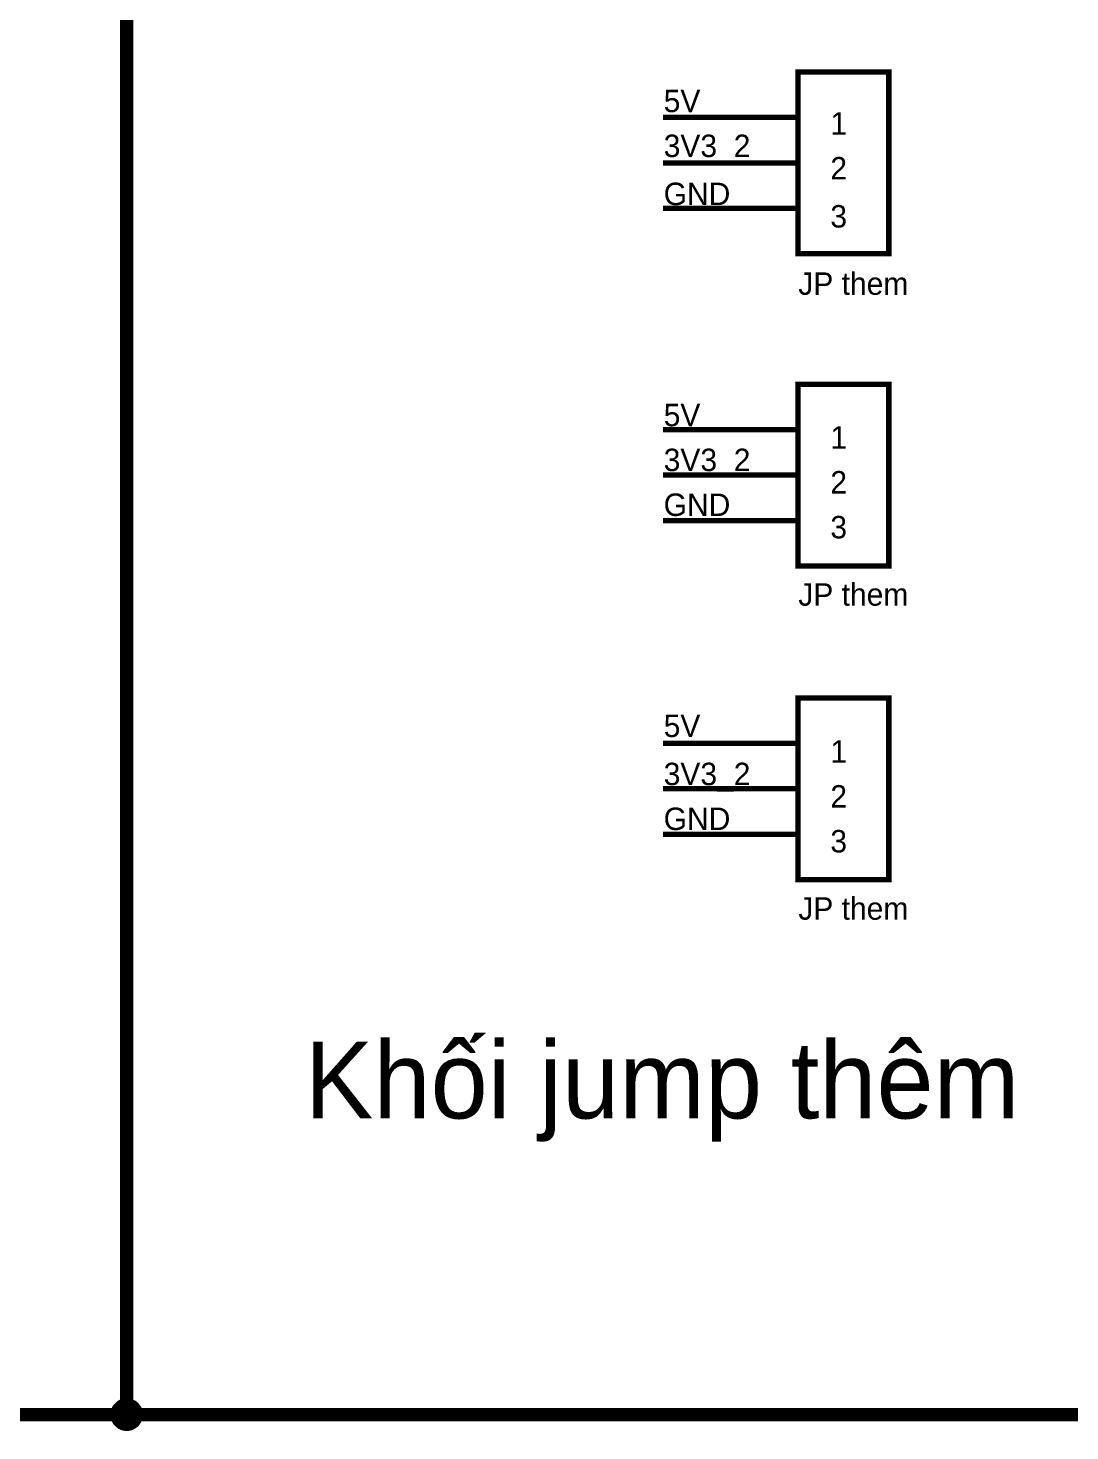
# Model space of a CAD drawing. Header units: millimetres. Extents: x 0 to 13.8, y 0 to 11.8.
# Drawn here: x 6.87 to 9.164, y 2.72 to 5.808 of the extents above; entities that cross this region are included whole.
import ezdxf

# ---------------------------------------------------------------- set-up
doc = ezdxf.new("R2010")
doc.units = ezdxf.units.MM
doc.header["$MEASUREMENT"] = 0
doc.layers.add('Sheet', color=255, linetype='Continuous')

msp = doc.modelspace()

# ---------------------------------------------------------------- linework, layer by layer
at = {"layer": 'Sheet'}
for points, const_width in [([(9.8425, 6.6926), (9.8425, 5.1179), (9.8425, 2.7556), (7.0869, 2.7556), (0.1971, 2.7556), (0.1971, 6.6926)], 0.0295), ([(7.0869, 6.6926), (7.0869, 2.7556)], 0.0295), ([(8.4649, 5.6118), (8.2678, 5.6118)], 0.0118), ([(8.5646, 5.6118), (8.4649, 5.6118)], 0.0118), ([(8.4649, 5.5117), (8.2678, 5.5117)], 0.0118), ([(8.5646, 5.5117), (8.4649, 5.5117)], 0.0118), ([(8.4649, 5.4116), (8.2678, 5.4116)], 0.0118), ([(8.5646, 5.4116), (8.4649, 5.4116)], 0.0118), ([(8.4649, 4.9243), (8.2678, 4.9243)], 0.0118), ([(8.5646, 4.9243), (8.4649, 4.9243)], 0.0118), ([(8.4649, 4.8242), (8.2678, 4.8242)], 0.0118), ([(8.5646, 4.8242), (8.4649, 4.8242)], 0.0118), ([(8.4649, 4.7241), (8.2678, 4.7241)], 0.0118), ([(8.5646, 4.7241), (8.4649, 4.7241)], 0.0118), ([(8.4649, 4.2338), (8.2678, 4.2338)], 0.0118), ([(8.5646, 4.2338), (8.4649, 4.2338)], 0.0118), ([(8.4649, 4.1337), (8.2678, 4.1337)], 0.0118), ([(8.5646, 4.1337), (8.4649, 4.1337)], 0.0118), ([(8.4649, 4.0336), (8.2678, 4.0336)], 0.0118), ([(8.5646, 4.0336), (8.4649, 4.0336)], 0.0118), ([(7.0569, 2.7556), (7.0569, 2.7574), (7.0569, 2.7587), (7.0573, 2.7601), (7.0573, 2.7618), (7.0578, 2.7631), (7.0582, 2.7645), (7.0587, 2.7662), (7.0591, 2.7675), (7.06, 2.7689), (7.0604, 2.7702), (7.0613, 2.7711), (7.0617, 2.7724), (7.0626, 2.7737), (7.0635, 2.7746), (7.0648, 2.7759), (7.0657, 2.7768), (7.0666, 2.7777), (7.0679, 2.779), (7.0688, 2.7799), (7.0701, 2.7808), (7.0714, 2.7812), (7.0723, 2.7821), (7.0736, 2.7825), (7.075, 2.7834), (7.0763, 2.7839), (7.0781, 2.7843), (7.0794, 2.7847), (7.0807, 2.7852), (7.0825, 2.7852), (7.0838, 2.7856), (7.0851, 2.7856), (7.0869, 2.7856)], 0.0118), ([(7.0569, 2.7556), (7.0569, 2.7574), (7.0569, 2.7587), (7.0573, 2.7601), (7.0573, 2.7618), (7.0578, 2.7631), (7.0582, 2.7645), (7.0587, 2.7662), (7.0591, 2.7675), (7.06, 2.7689), (7.0604, 2.7702), (7.0613, 2.7711), (7.0617, 2.7724), (7.0626, 2.7737), (7.0635, 2.7746), (7.0648, 2.7759), (7.0657, 2.7768), (7.0666, 2.7777), (7.0679, 2.779), (7.0688, 2.7799), (7.0701, 2.7808), (7.0714, 2.7812), (7.0723, 2.7821), (7.0736, 2.7825), (7.075, 2.7834), (7.0763, 2.7839), (7.0781, 2.7843), (7.0794, 2.7847), (7.0807, 2.7852), (7.0825, 2.7852), (7.0838, 2.7856), (7.0851, 2.7856), (7.0869, 2.7856)], 0.0118), ([(7.0569, 2.7556), (7.0569, 2.7574), (7.0569, 2.7587), (7.0573, 2.7601), (7.0573, 2.7618), (7.0578, 2.7631), (7.0582, 2.7645), (7.0587, 2.7662), (7.0591, 2.7675), (7.06, 2.7689), (7.0604, 2.7702), (7.0613, 2.7711), (7.0617, 2.7724), (7.0626, 2.7737), (7.0635, 2.7746), (7.0648, 2.7759), (7.0657, 2.7768), (7.0666, 2.7777), (7.0679, 2.779), (7.0688, 2.7799), (7.0701, 2.7808), (7.0714, 2.7812), (7.0723, 2.7821), (7.0736, 2.7825), (7.075, 2.7834), (7.0763, 2.7839), (7.0781, 2.7843), (7.0794, 2.7847), (7.0807, 2.7852), (7.0825, 2.7852), (7.0838, 2.7856), (7.0851, 2.7856), (7.0869, 2.7856)], 0.0118), ([(7.0569, 2.7556), (7.0569, 2.7574), (7.0569, 2.7587), (7.0573, 2.7601), (7.0573, 2.7618), (7.0578, 2.7631), (7.0582, 2.7645), (7.0587, 2.7662), (7.0591, 2.7675), (7.06, 2.7689), (7.0604, 2.7702), (7.0613, 2.7711), (7.0617, 2.7724), (7.0626, 2.7737), (7.0635, 2.7746), (7.0648, 2.7759), (7.0657, 2.7768), (7.0666, 2.7777), (7.0679, 2.779), (7.0688, 2.7799), (7.0701, 2.7808), (7.0714, 2.7812), (7.0723, 2.7821), (7.0736, 2.7825), (7.075, 2.7834), (7.0763, 2.7839), (7.0781, 2.7843), (7.0794, 2.7847), (7.0807, 2.7852), (7.0825, 2.7852), (7.0838, 2.7856), (7.0851, 2.7856), (7.0869, 2.7856)], 0.0118), ([(7.0569, 2.7556), (7.0569, 2.7574), (7.0569, 2.7587), (7.0573, 2.7601), (7.0573, 2.7618), (7.0578, 2.7631), (7.0582, 2.7645), (7.0587, 2.7662), (7.0591, 2.7675), (7.06, 2.7689), (7.0604, 2.7702), (7.0613, 2.7711), (7.0617, 2.7724), (7.0626, 2.7737), (7.0635, 2.7746), (7.0648, 2.7759), (7.0657, 2.7768), (7.0666, 2.7777), (7.0679, 2.779), (7.0688, 2.7799), (7.0701, 2.7808), (7.0714, 2.7812), (7.0723, 2.7821), (7.0736, 2.7825), (7.075, 2.7834), (7.0763, 2.7839), (7.0781, 2.7843), (7.0794, 2.7847), (7.0807, 2.7852), (7.0825, 2.7852), (7.0838, 2.7856), (7.0851, 2.7856), (7.0869, 2.7856)], 0.0039), ([(7.0569, 2.7556), (7.0569, 2.7574), (7.0569, 2.7587), (7.0573, 2.7601), (7.0573, 2.7618), (7.0578, 2.7631), (7.0582, 2.7645), (7.0587, 2.7662), (7.0591, 2.7675), (7.06, 2.7689), (7.0604, 2.7702), (7.0613, 2.7711), (7.0617, 2.7724), (7.0626, 2.7737), (7.0635, 2.7746), (7.0648, 2.7759), (7.0657, 2.7768), (7.0666, 2.7777), (7.0679, 2.779), (7.0688, 2.7799), (7.0701, 2.7808), (7.0714, 2.7812), (7.0723, 2.7821), (7.0736, 2.7825), (7.075, 2.7834), (7.0763, 2.7839), (7.0781, 2.7843), (7.0794, 2.7847), (7.0807, 2.7852), (7.0825, 2.7852), (7.0838, 2.7856), (7.0851, 2.7856), (7.0869, 2.7856)], 0.0039), ([(7.0569, 2.7556), (7.0569, 2.7574), (7.0569, 2.7587), (7.0573, 2.7601), (7.0573, 2.7618), (7.0578, 2.7631), (7.0582, 2.7645), (7.0587, 2.7662), (7.0591, 2.7675), (7.06, 2.7689), (7.0604, 2.7702), (7.0613, 2.7711), (7.0617, 2.7724), (7.0626, 2.7737), (7.0635, 2.7746), (7.0648, 2.7759), (7.0657, 2.7768), (7.0666, 2.7777), (7.0679, 2.779), (7.0688, 2.7799), (7.0701, 2.7808), (7.0714, 2.7812), (7.0723, 2.7821), (7.0736, 2.7825), (7.075, 2.7834), (7.0763, 2.7839), (7.0781, 2.7843), (7.0794, 2.7847), (7.0807, 2.7852), (7.0825, 2.7852), (7.0838, 2.7856), (7.0851, 2.7856), (7.0869, 2.7856)], 0.0039), ([(7.0569, 2.7556), (7.0569, 2.7574), (7.0569, 2.7587), (7.0573, 2.7601), (7.0573, 2.7618), (7.0578, 2.7631), (7.0582, 2.7645), (7.0587, 2.7662), (7.0591, 2.7675), (7.06, 2.7689), (7.0604, 2.7702), (7.0613, 2.7711), (7.0617, 2.7724), (7.0626, 2.7737), (7.0635, 2.7746), (7.0648, 2.7759), (7.0657, 2.7768), (7.0666, 2.7777), (7.0679, 2.779), (7.0688, 2.7799), (7.0701, 2.7808), (7.0714, 2.7812), (7.0723, 2.7821), (7.0736, 2.7825), (7.075, 2.7834), (7.0763, 2.7839), (7.0781, 2.7843), (7.0794, 2.7847), (7.0807, 2.7852), (7.0825, 2.7852), (7.0838, 2.7856), (7.0851, 2.7856), (7.0869, 2.7856)], 0.0039), ([(7.0869, 2.7856), (7.0869, 2.7856)], 0.0118), ([(7.0869, 2.7856), (7.0882, 2.7856), (7.09, 2.7856), (7.0913, 2.7852), (7.0931, 2.7852), (7.0944, 2.7847), (7.0957, 2.7843), (7.097, 2.7839), (7.0983, 2.7834), (7.0997, 2.7825), (7.101, 2.7821), (7.1023, 2.7812), (7.1036, 2.7808), (7.1045, 2.7799), (7.1058, 2.779), (7.1072, 2.7777), (7.108, 2.7768), (7.1089, 2.7759), (7.1098, 2.7746), (7.1107, 2.7737), (7.1116, 2.7724), (7.1125, 2.7711), (7.1133, 2.7702), (7.1138, 2.7689), (7.1147, 2.7675), (7.1151, 2.7662), (7.1155, 2.7645), (7.116, 2.7631), (7.1164, 2.7618), (7.1164, 2.7601), (7.1169, 2.7587), (7.1169, 2.7574), (7.1169, 2.7556)], 0.0118), ([(7.0869, 2.7856), (7.0869, 2.7856)], 0.0118), ([(7.0869, 2.7856), (7.0882, 2.7856), (7.09, 2.7856), (7.0913, 2.7852), (7.0931, 2.7852), (7.0944, 2.7847), (7.0957, 2.7843), (7.097, 2.7839), (7.0983, 2.7834), (7.0997, 2.7825), (7.101, 2.7821), (7.1023, 2.7812), (7.1036, 2.7808), (7.1045, 2.7799), (7.1058, 2.779), (7.1072, 2.7777), (7.108, 2.7768), (7.1089, 2.7759), (7.1098, 2.7746), (7.1107, 2.7737), (7.1116, 2.7724), (7.1125, 2.7711), (7.1133, 2.7702), (7.1138, 2.7689), (7.1147, 2.7675), (7.1151, 2.7662), (7.1155, 2.7645), (7.116, 2.7631), (7.1164, 2.7618), (7.1164, 2.7601), (7.1169, 2.7587), (7.1169, 2.7574), (7.1169, 2.7556)], 0.0118), ([(7.0869, 2.7856), (7.0869, 2.7856)], 0.0118), ([(7.0869, 2.7856), (7.0882, 2.7856), (7.09, 2.7856), (7.0913, 2.7852), (7.0931, 2.7852), (7.0944, 2.7847), (7.0957, 2.7843), (7.097, 2.7839), (7.0983, 2.7834), (7.0997, 2.7825), (7.101, 2.7821), (7.1023, 2.7812), (7.1036, 2.7808), (7.1045, 2.7799), (7.1058, 2.779), (7.1072, 2.7777), (7.108, 2.7768), (7.1089, 2.7759), (7.1098, 2.7746), (7.1107, 2.7737), (7.1116, 2.7724), (7.1125, 2.7711), (7.1133, 2.7702), (7.1138, 2.7689), (7.1147, 2.7675), (7.1151, 2.7662), (7.1155, 2.7645), (7.116, 2.7631), (7.1164, 2.7618), (7.1164, 2.7601), (7.1169, 2.7587), (7.1169, 2.7574), (7.1169, 2.7556)], 0.0118), ([(7.0869, 2.7856), (7.0869, 2.7856)], 0.0118), ([(7.0869, 2.7856), (7.0882, 2.7856), (7.09, 2.7856), (7.0913, 2.7852), (7.0931, 2.7852), (7.0944, 2.7847), (7.0957, 2.7843), (7.097, 2.7839), (7.0983, 2.7834), (7.0997, 2.7825), (7.101, 2.7821), (7.1023, 2.7812), (7.1036, 2.7808), (7.1045, 2.7799), (7.1058, 2.779), (7.1072, 2.7777), (7.108, 2.7768), (7.1089, 2.7759), (7.1098, 2.7746), (7.1107, 2.7737), (7.1116, 2.7724), (7.1125, 2.7711), (7.1133, 2.7702), (7.1138, 2.7689), (7.1147, 2.7675), (7.1151, 2.7662), (7.1155, 2.7645), (7.116, 2.7631), (7.1164, 2.7618), (7.1164, 2.7601), (7.1169, 2.7587), (7.1169, 2.7574), (7.1169, 2.7556)], 0.0118), ([(7.0869, 2.7856), (7.0869, 2.7856)], 0.0039), ([(7.0869, 2.7856), (7.0882, 2.7856), (7.09, 2.7856), (7.0913, 2.7852), (7.0931, 2.7852), (7.0944, 2.7847), (7.0957, 2.7843), (7.097, 2.7839), (7.0983, 2.7834), (7.0997, 2.7825), (7.101, 2.7821), (7.1023, 2.7812), (7.1036, 2.7808), (7.1045, 2.7799), (7.1058, 2.779), (7.1072, 2.7777), (7.108, 2.7768), (7.1089, 2.7759), (7.1098, 2.7746), (7.1107, 2.7737), (7.1116, 2.7724), (7.1125, 2.7711), (7.1133, 2.7702), (7.1138, 2.7689), (7.1147, 2.7675), (7.1151, 2.7662), (7.1155, 2.7645), (7.116, 2.7631), (7.1164, 2.7618), (7.1164, 2.7601), (7.1169, 2.7587), (7.1169, 2.7574), (7.1169, 2.7556)], 0.0039), ([(7.0869, 2.7856), (7.0869, 2.7856)], 0.0039), ([(7.0869, 2.7856), (7.0882, 2.7856), (7.09, 2.7856), (7.0913, 2.7852), (7.0931, 2.7852), (7.0944, 2.7847), (7.0957, 2.7843), (7.097, 2.7839), (7.0983, 2.7834), (7.0997, 2.7825), (7.101, 2.7821), (7.1023, 2.7812), (7.1036, 2.7808), (7.1045, 2.7799), (7.1058, 2.779), (7.1072, 2.7777), (7.108, 2.7768), (7.1089, 2.7759), (7.1098, 2.7746), (7.1107, 2.7737), (7.1116, 2.7724), (7.1125, 2.7711), (7.1133, 2.7702), (7.1138, 2.7689), (7.1147, 2.7675), (7.1151, 2.7662), (7.1155, 2.7645), (7.116, 2.7631), (7.1164, 2.7618), (7.1164, 2.7601), (7.1169, 2.7587), (7.1169, 2.7574), (7.1169, 2.7556)], 0.0039), ([(7.0869, 2.7856), (7.0869, 2.7856)], 0.0039), ([(7.0869, 2.7856), (7.0882, 2.7856), (7.09, 2.7856), (7.0913, 2.7852), (7.0931, 2.7852), (7.0944, 2.7847), (7.0957, 2.7843), (7.097, 2.7839), (7.0983, 2.7834), (7.0997, 2.7825), (7.101, 2.7821), (7.1023, 2.7812), (7.1036, 2.7808), (7.1045, 2.7799), (7.1058, 2.779), (7.1072, 2.7777), (7.108, 2.7768), (7.1089, 2.7759), (7.1098, 2.7746), (7.1107, 2.7737), (7.1116, 2.7724), (7.1125, 2.7711), (7.1133, 2.7702), (7.1138, 2.7689), (7.1147, 2.7675), (7.1151, 2.7662), (7.1155, 2.7645), (7.116, 2.7631), (7.1164, 2.7618), (7.1164, 2.7601), (7.1169, 2.7587), (7.1169, 2.7574), (7.1169, 2.7556)], 0.0039), ([(7.0869, 2.7856), (7.0869, 2.7856)], 0.0039), ([(7.0869, 2.7856), (7.0882, 2.7856), (7.09, 2.7856), (7.0913, 2.7852), (7.0931, 2.7852), (7.0944, 2.7847), (7.0957, 2.7843), (7.097, 2.7839), (7.0983, 2.7834), (7.0997, 2.7825), (7.101, 2.7821), (7.1023, 2.7812), (7.1036, 2.7808), (7.1045, 2.7799), (7.1058, 2.779), (7.1072, 2.7777), (7.108, 2.7768), (7.1089, 2.7759), (7.1098, 2.7746), (7.1107, 2.7737), (7.1116, 2.7724), (7.1125, 2.7711), (7.1133, 2.7702), (7.1138, 2.7689), (7.1147, 2.7675), (7.1151, 2.7662), (7.1155, 2.7645), (7.116, 2.7631), (7.1164, 2.7618), (7.1164, 2.7601), (7.1169, 2.7587), (7.1169, 2.7574), (7.1169, 2.7556)], 0.0039), ([(7.0869, 2.7257), (7.0851, 2.7257), (7.0838, 2.7257), (7.0825, 2.7261), (7.0807, 2.7261), (7.0794, 2.7265), (7.0781, 2.727), (7.0763, 2.7274), (7.075, 2.7279), (7.0736, 2.7287), (7.0723, 2.7292), (7.0714, 2.7301), (7.0701, 2.7309), (7.0688, 2.7318), (7.0679, 2.7327), (7.0666, 2.7336), (7.0657, 2.7345), (7.0648, 2.7354), (7.0635, 2.7367), (7.0626, 2.738), (7.0617, 2.7389), (7.0613, 2.7402), (7.0604, 2.7415), (7.06, 2.7429), (7.0591, 2.7442), (7.0587, 2.7455), (7.0582, 2.7468), (7.0578, 2.7481), (7.0573, 2.7495), (7.0573, 2.7512), (7.0569, 2.7526), (7.0569, 2.7543), (7.0569, 2.7556)], 0.0118), ([(7.0569, 2.7556), (7.0569, 2.7556)], 0.0118), ([(7.0869, 2.7257), (7.0851, 2.7257), (7.0838, 2.7257), (7.0825, 2.7261), (7.0807, 2.7261), (7.0794, 2.7265), (7.0781, 2.727), (7.0763, 2.7274), (7.075, 2.7279), (7.0736, 2.7287), (7.0723, 2.7292), (7.0714, 2.7301), (7.0701, 2.7309), (7.0688, 2.7318), (7.0679, 2.7327), (7.0666, 2.7336), (7.0657, 2.7345), (7.0648, 2.7354), (7.0635, 2.7367), (7.0626, 2.738), (7.0617, 2.7389), (7.0613, 2.7402), (7.0604, 2.7415), (7.06, 2.7429), (7.0591, 2.7442), (7.0587, 2.7455), (7.0582, 2.7468), (7.0578, 2.7481), (7.0573, 2.7495), (7.0573, 2.7512), (7.0569, 2.7526), (7.0569, 2.7543), (7.0569, 2.7556)], 0.0118), ([(7.0569, 2.7556), (7.0569, 2.7556)], 0.0118), ([(7.0869, 2.7257), (7.0851, 2.7257), (7.0838, 2.7257), (7.0825, 2.7261), (7.0807, 2.7261), (7.0794, 2.7265), (7.0781, 2.727), (7.0763, 2.7274), (7.075, 2.7279), (7.0736, 2.7287), (7.0723, 2.7292), (7.0714, 2.7301), (7.0701, 2.7309), (7.0688, 2.7318), (7.0679, 2.7327), (7.0666, 2.7336), (7.0657, 2.7345), (7.0648, 2.7354), (7.0635, 2.7367), (7.0626, 2.738), (7.0617, 2.7389), (7.0613, 2.7402), (7.0604, 2.7415), (7.06, 2.7429), (7.0591, 2.7442), (7.0587, 2.7455), (7.0582, 2.7468), (7.0578, 2.7481), (7.0573, 2.7495), (7.0573, 2.7512), (7.0569, 2.7526), (7.0569, 2.7543), (7.0569, 2.7556)], 0.0118), ([(7.0569, 2.7556), (7.0569, 2.7556)], 0.0118), ([(7.0869, 2.7257), (7.0851, 2.7257), (7.0838, 2.7257), (7.0825, 2.7261), (7.0807, 2.7261), (7.0794, 2.7265), (7.0781, 2.727), (7.0763, 2.7274), (7.075, 2.7279), (7.0736, 2.7287), (7.0723, 2.7292), (7.0714, 2.7301), (7.0701, 2.7309), (7.0688, 2.7318), (7.0679, 2.7327), (7.0666, 2.7336), (7.0657, 2.7345), (7.0648, 2.7354), (7.0635, 2.7367), (7.0626, 2.738), (7.0617, 2.7389), (7.0613, 2.7402), (7.0604, 2.7415), (7.06, 2.7429), (7.0591, 2.7442), (7.0587, 2.7455), (7.0582, 2.7468), (7.0578, 2.7481), (7.0573, 2.7495), (7.0573, 2.7512), (7.0569, 2.7526), (7.0569, 2.7543), (7.0569, 2.7556)], 0.0118), ([(7.0569, 2.7556), (7.0569, 2.7556)], 0.0118), ([(7.0869, 2.7257), (7.0851, 2.7257), (7.0838, 2.7257), (7.0825, 2.7261), (7.0807, 2.7261), (7.0794, 2.7265), (7.0781, 2.727), (7.0763, 2.7274), (7.075, 2.7279), (7.0736, 2.7287), (7.0723, 2.7292), (7.0714, 2.7301), (7.0701, 2.7309), (7.0688, 2.7318), (7.0679, 2.7327), (7.0666, 2.7336), (7.0657, 2.7345), (7.0648, 2.7354), (7.0635, 2.7367), (7.0626, 2.738), (7.0617, 2.7389), (7.0613, 2.7402), (7.0604, 2.7415), (7.06, 2.7429), (7.0591, 2.7442), (7.0587, 2.7455), (7.0582, 2.7468), (7.0578, 2.7481), (7.0573, 2.7495), (7.0573, 2.7512), (7.0569, 2.7526), (7.0569, 2.7543), (7.0569, 2.7556)], 0.0039), ([(7.0569, 2.7556), (7.0569, 2.7556)], 0.0039), ([(7.0869, 2.7257), (7.0851, 2.7257), (7.0838, 2.7257), (7.0825, 2.7261), (7.0807, 2.7261), (7.0794, 2.7265), (7.0781, 2.727), (7.0763, 2.7274), (7.075, 2.7279), (7.0736, 2.7287), (7.0723, 2.7292), (7.0714, 2.7301), (7.0701, 2.7309), (7.0688, 2.7318), (7.0679, 2.7327), (7.0666, 2.7336), (7.0657, 2.7345), (7.0648, 2.7354), (7.0635, 2.7367), (7.0626, 2.738), (7.0617, 2.7389), (7.0613, 2.7402), (7.0604, 2.7415), (7.06, 2.7429), (7.0591, 2.7442), (7.0587, 2.7455), (7.0582, 2.7468), (7.0578, 2.7481), (7.0573, 2.7495), (7.0573, 2.7512), (7.0569, 2.7526), (7.0569, 2.7543), (7.0569, 2.7556)], 0.0039), ([(7.0569, 2.7556), (7.0569, 2.7556)], 0.0039), ([(7.0869, 2.7257), (7.0851, 2.7257), (7.0838, 2.7257), (7.0825, 2.7261), (7.0807, 2.7261), (7.0794, 2.7265), (7.0781, 2.727), (7.0763, 2.7274), (7.075, 2.7279), (7.0736, 2.7287), (7.0723, 2.7292), (7.0714, 2.7301), (7.0701, 2.7309), (7.0688, 2.7318), (7.0679, 2.7327), (7.0666, 2.7336), (7.0657, 2.7345), (7.0648, 2.7354), (7.0635, 2.7367), (7.0626, 2.738), (7.0617, 2.7389), (7.0613, 2.7402), (7.0604, 2.7415), (7.06, 2.7429), (7.0591, 2.7442), (7.0587, 2.7455), (7.0582, 2.7468), (7.0578, 2.7481), (7.0573, 2.7495), (7.0573, 2.7512), (7.0569, 2.7526), (7.0569, 2.7543), (7.0569, 2.7556)], 0.0039), ([(7.0569, 2.7556), (7.0569, 2.7556)], 0.0039), ([(7.0869, 2.7257), (7.0851, 2.7257), (7.0838, 2.7257), (7.0825, 2.7261), (7.0807, 2.7261), (7.0794, 2.7265), (7.0781, 2.727), (7.0763, 2.7274), (7.075, 2.7279), (7.0736, 2.7287), (7.0723, 2.7292), (7.0714, 2.7301), (7.0701, 2.7309), (7.0688, 2.7318), (7.0679, 2.7327), (7.0666, 2.7336), (7.0657, 2.7345), (7.0648, 2.7354), (7.0635, 2.7367), (7.0626, 2.738), (7.0617, 2.7389), (7.0613, 2.7402), (7.0604, 2.7415), (7.06, 2.7429), (7.0591, 2.7442), (7.0587, 2.7455), (7.0582, 2.7468), (7.0578, 2.7481), (7.0573, 2.7495), (7.0573, 2.7512), (7.0569, 2.7526), (7.0569, 2.7543), (7.0569, 2.7556)], 0.0039), ([(7.0569, 2.7556), (7.0569, 2.7556)], 0.0039), ([(7.1169, 2.7556), (7.1169, 2.7543), (7.1169, 2.7526), (7.1164, 2.7512), (7.1164, 2.7495), (7.116, 2.7481), (7.1155, 2.7468), (7.1151, 2.7455), (7.1147, 2.7442), (7.1138, 2.7429), (7.1133, 2.7415), (7.1125, 2.7402), (7.1116, 2.7389), (7.1107, 2.738), (7.1098, 2.7367), (7.1089, 2.7354), (7.108, 2.7345), (7.1072, 2.7336), (7.1058, 2.7327), (7.1045, 2.7318), (7.1036, 2.7309), (7.1023, 2.7301), (7.101, 2.7292), (7.0997, 2.7287), (7.0983, 2.7279), (7.097, 2.7274), (7.0957, 2.727), (7.0944, 2.7265), (7.0931, 2.7261), (7.0913, 2.7261), (7.09, 2.7257), (7.0882, 2.7257), (7.0869, 2.7257)], 0.0118), ([(7.1169, 2.7556), (7.1169, 2.7543), (7.1169, 2.7526), (7.1164, 2.7512), (7.1164, 2.7495), (7.116, 2.7481), (7.1155, 2.7468), (7.1151, 2.7455), (7.1147, 2.7442), (7.1138, 2.7429), (7.1133, 2.7415), (7.1125, 2.7402), (7.1116, 2.7389), (7.1107, 2.738), (7.1098, 2.7367), (7.1089, 2.7354), (7.108, 2.7345), (7.1072, 2.7336), (7.1058, 2.7327), (7.1045, 2.7318), (7.1036, 2.7309), (7.1023, 2.7301), (7.101, 2.7292), (7.0997, 2.7287), (7.0983, 2.7279), (7.097, 2.7274), (7.0957, 2.727), (7.0944, 2.7265), (7.0931, 2.7261), (7.0913, 2.7261), (7.09, 2.7257), (7.0882, 2.7257), (7.0869, 2.7257)], 0.0118), ([(7.1169, 2.7556), (7.1169, 2.7543), (7.1169, 2.7526), (7.1164, 2.7512), (7.1164, 2.7495), (7.116, 2.7481), (7.1155, 2.7468), (7.1151, 2.7455), (7.1147, 2.7442), (7.1138, 2.7429), (7.1133, 2.7415), (7.1125, 2.7402), (7.1116, 2.7389), (7.1107, 2.738), (7.1098, 2.7367), (7.1089, 2.7354), (7.108, 2.7345), (7.1072, 2.7336), (7.1058, 2.7327), (7.1045, 2.7318), (7.1036, 2.7309), (7.1023, 2.7301), (7.101, 2.7292), (7.0997, 2.7287), (7.0983, 2.7279), (7.097, 2.7274), (7.0957, 2.727), (7.0944, 2.7265), (7.0931, 2.7261), (7.0913, 2.7261), (7.09, 2.7257), (7.0882, 2.7257), (7.0869, 2.7257)], 0.0118), ([(7.1169, 2.7556), (7.1169, 2.7543), (7.1169, 2.7526), (7.1164, 2.7512), (7.1164, 2.7495), (7.116, 2.7481), (7.1155, 2.7468), (7.1151, 2.7455), (7.1147, 2.7442), (7.1138, 2.7429), (7.1133, 2.7415), (7.1125, 2.7402), (7.1116, 2.7389), (7.1107, 2.738), (7.1098, 2.7367), (7.1089, 2.7354), (7.108, 2.7345), (7.1072, 2.7336), (7.1058, 2.7327), (7.1045, 2.7318), (7.1036, 2.7309), (7.1023, 2.7301), (7.101, 2.7292), (7.0997, 2.7287), (7.0983, 2.7279), (7.097, 2.7274), (7.0957, 2.727), (7.0944, 2.7265), (7.0931, 2.7261), (7.0913, 2.7261), (7.09, 2.7257), (7.0882, 2.7257), (7.0869, 2.7257)], 0.0118), ([(7.1169, 2.7556), (7.1169, 2.7543), (7.1169, 2.7526), (7.1164, 2.7512), (7.1164, 2.7495), (7.116, 2.7481), (7.1155, 2.7468), (7.1151, 2.7455), (7.1147, 2.7442), (7.1138, 2.7429), (7.1133, 2.7415), (7.1125, 2.7402), (7.1116, 2.7389), (7.1107, 2.738), (7.1098, 2.7367), (7.1089, 2.7354), (7.108, 2.7345), (7.1072, 2.7336), (7.1058, 2.7327), (7.1045, 2.7318), (7.1036, 2.7309), (7.1023, 2.7301), (7.101, 2.7292), (7.0997, 2.7287), (7.0983, 2.7279), (7.097, 2.7274), (7.0957, 2.727), (7.0944, 2.7265), (7.0931, 2.7261), (7.0913, 2.7261), (7.09, 2.7257), (7.0882, 2.7257), (7.0869, 2.7257)], 0.0039), ([(7.1169, 2.7556), (7.1169, 2.7543), (7.1169, 2.7526), (7.1164, 2.7512), (7.1164, 2.7495), (7.116, 2.7481), (7.1155, 2.7468), (7.1151, 2.7455), (7.1147, 2.7442), (7.1138, 2.7429), (7.1133, 2.7415), (7.1125, 2.7402), (7.1116, 2.7389), (7.1107, 2.738), (7.1098, 2.7367), (7.1089, 2.7354), (7.108, 2.7345), (7.1072, 2.7336), (7.1058, 2.7327), (7.1045, 2.7318), (7.1036, 2.7309), (7.1023, 2.7301), (7.101, 2.7292), (7.0997, 2.7287), (7.0983, 2.7279), (7.097, 2.7274), (7.0957, 2.727), (7.0944, 2.7265), (7.0931, 2.7261), (7.0913, 2.7261), (7.09, 2.7257), (7.0882, 2.7257), (7.0869, 2.7257)], 0.0039), ([(7.1169, 2.7556), (7.1169, 2.7543), (7.1169, 2.7526), (7.1164, 2.7512), (7.1164, 2.7495), (7.116, 2.7481), (7.1155, 2.7468), (7.1151, 2.7455), (7.1147, 2.7442), (7.1138, 2.7429), (7.1133, 2.7415), (7.1125, 2.7402), (7.1116, 2.7389), (7.1107, 2.738), (7.1098, 2.7367), (7.1089, 2.7354), (7.108, 2.7345), (7.1072, 2.7336), (7.1058, 2.7327), (7.1045, 2.7318), (7.1036, 2.7309), (7.1023, 2.7301), (7.101, 2.7292), (7.0997, 2.7287), (7.0983, 2.7279), (7.097, 2.7274), (7.0957, 2.727), (7.0944, 2.7265), (7.0931, 2.7261), (7.0913, 2.7261), (7.09, 2.7257), (7.0882, 2.7257), (7.0869, 2.7257)], 0.0039), ([(7.1169, 2.7556), (7.1169, 2.7543), (7.1169, 2.7526), (7.1164, 2.7512), (7.1164, 2.7495), (7.116, 2.7481), (7.1155, 2.7468), (7.1151, 2.7455), (7.1147, 2.7442), (7.1138, 2.7429), (7.1133, 2.7415), (7.1125, 2.7402), (7.1116, 2.7389), (7.1107, 2.738), (7.1098, 2.7367), (7.1089, 2.7354), (7.108, 2.7345), (7.1072, 2.7336), (7.1058, 2.7327), (7.1045, 2.7318), (7.1036, 2.7309), (7.1023, 2.7301), (7.101, 2.7292), (7.0997, 2.7287), (7.0983, 2.7279), (7.097, 2.7274), (7.0957, 2.727), (7.0944, 2.7265), (7.0931, 2.7261), (7.0913, 2.7261), (7.09, 2.7257), (7.0882, 2.7257), (7.0869, 2.7257)], 0.0039), ([(7.1169, 2.7556), (7.1169, 2.7556), (7.1169, 2.7556), (7.1169, 2.7556), (7.1169, 2.7556), (7.1169, 2.7556), (7.1169, 2.7556), (7.1169, 2.7556), (7.1169, 2.7556), (7.1169, 2.7556), (7.1169, 2.7556), (7.1169, 2.7556), (7.1169, 2.7556), (7.1169, 2.7556), (7.1169, 2.7556), (7.1169, 2.7556), (7.1169, 2.7556), (7.1169, 2.7556), (7.1169, 2.7556), (7.1169, 2.7556), (7.1169, 2.7556), (7.1169, 2.7556), (7.1169, 2.7556), (7.1169, 2.7556), (7.1169, 2.7556), (7.1169, 2.7556), (7.1169, 2.7556), (7.1169, 2.7556), (7.1169, 2.7556), (7.1169, 2.7556), (7.1169, 2.7556), (7.1169, 2.7556), (7.1169, 2.7556)], 0.0118), ([(7.1169, 2.7556), (7.1169, 2.7556)], 0.0118), ([(7.1169, 2.7556), (7.1169, 2.7556), (7.1169, 2.7556), (7.1169, 2.7556), (7.1169, 2.7556), (7.1169, 2.7556), (7.1169, 2.7556), (7.1169, 2.7556), (7.1169, 2.7556), (7.1169, 2.7556), (7.1169, 2.7556), (7.1169, 2.7556), (7.1169, 2.7556), (7.1169, 2.7556), (7.1169, 2.7556), (7.1169, 2.7556), (7.1169, 2.7556), (7.1169, 2.7556), (7.1169, 2.7556), (7.1169, 2.7556), (7.1169, 2.7556), (7.1169, 2.7556), (7.1169, 2.7556), (7.1169, 2.7556), (7.1169, 2.7556), (7.1169, 2.7556), (7.1169, 2.7556), (7.1169, 2.7556), (7.1169, 2.7556), (7.1169, 2.7556), (7.1169, 2.7556), (7.1169, 2.7556), (7.1169, 2.7556)], 0.0118), ([(7.1169, 2.7556), (7.1169, 2.7556)], 0.0118), ([(7.1169, 2.7556), (7.1169, 2.7556), (7.1169, 2.7556), (7.1169, 2.7556), (7.1169, 2.7556), (7.1169, 2.7556), (7.1169, 2.7556), (7.1169, 2.7556), (7.1169, 2.7556), (7.1169, 2.7556), (7.1169, 2.7556), (7.1169, 2.7556), (7.1169, 2.7556), (7.1169, 2.7556), (7.1169, 2.7556), (7.1169, 2.7556), (7.1169, 2.7556), (7.1169, 2.7556), (7.1169, 2.7556), (7.1169, 2.7556), (7.1169, 2.7556), (7.1169, 2.7556), (7.1169, 2.7556), (7.1169, 2.7556), (7.1169, 2.7556), (7.1169, 2.7556), (7.1169, 2.7556), (7.1169, 2.7556), (7.1169, 2.7556), (7.1169, 2.7556), (7.1169, 2.7556), (7.1169, 2.7556), (7.1169, 2.7556)], 0.0118), ([(7.1169, 2.7556), (7.1169, 2.7556)], 0.0118), ([(7.1169, 2.7556), (7.1169, 2.7556), (7.1169, 2.7556), (7.1169, 2.7556), (7.1169, 2.7556), (7.1169, 2.7556), (7.1169, 2.7556), (7.1169, 2.7556), (7.1169, 2.7556), (7.1169, 2.7556), (7.1169, 2.7556), (7.1169, 2.7556), (7.1169, 2.7556), (7.1169, 2.7556), (7.1169, 2.7556), (7.1169, 2.7556), (7.1169, 2.7556), (7.1169, 2.7556), (7.1169, 2.7556), (7.1169, 2.7556), (7.1169, 2.7556), (7.1169, 2.7556), (7.1169, 2.7556), (7.1169, 2.7556), (7.1169, 2.7556), (7.1169, 2.7556), (7.1169, 2.7556), (7.1169, 2.7556), (7.1169, 2.7556), (7.1169, 2.7556), (7.1169, 2.7556), (7.1169, 2.7556), (7.1169, 2.7556)], 0.0118), ([(7.1169, 2.7556), (7.1169, 2.7556)], 0.0118), ([(7.1169, 2.7556), (7.1169, 2.7556), (7.1169, 2.7556), (7.1169, 2.7556), (7.1169, 2.7556), (7.1169, 2.7556), (7.1169, 2.7556), (7.1169, 2.7556), (7.1169, 2.7556), (7.1169, 2.7556), (7.1169, 2.7556), (7.1169, 2.7556), (7.1169, 2.7556), (7.1169, 2.7556), (7.1169, 2.7556), (7.1169, 2.7556), (7.1169, 2.7556), (7.1169, 2.7556), (7.1169, 2.7556), (7.1169, 2.7556), (7.1169, 2.7556), (7.1169, 2.7556), (7.1169, 2.7556), (7.1169, 2.7556), (7.1169, 2.7556), (7.1169, 2.7556), (7.1169, 2.7556), (7.1169, 2.7556), (7.1169, 2.7556), (7.1169, 2.7556), (7.1169, 2.7556), (7.1169, 2.7556), (7.1169, 2.7556)], 0.0039), ([(7.1169, 2.7556), (7.1169, 2.7556)], 0.0039), ([(7.1169, 2.7556), (7.1169, 2.7556), (7.1169, 2.7556), (7.1169, 2.7556), (7.1169, 2.7556), (7.1169, 2.7556), (7.1169, 2.7556), (7.1169, 2.7556), (7.1169, 2.7556), (7.1169, 2.7556), (7.1169, 2.7556), (7.1169, 2.7556), (7.1169, 2.7556), (7.1169, 2.7556), (7.1169, 2.7556), (7.1169, 2.7556), (7.1169, 2.7556), (7.1169, 2.7556), (7.1169, 2.7556), (7.1169, 2.7556), (7.1169, 2.7556), (7.1169, 2.7556), (7.1169, 2.7556), (7.1169, 2.7556), (7.1169, 2.7556), (7.1169, 2.7556), (7.1169, 2.7556), (7.1169, 2.7556), (7.1169, 2.7556), (7.1169, 2.7556), (7.1169, 2.7556), (7.1169, 2.7556), (7.1169, 2.7556)], 0.0039), ([(7.1169, 2.7556), (7.1169, 2.7556)], 0.0039), ([(7.1169, 2.7556), (7.1169, 2.7556), (7.1169, 2.7556), (7.1169, 2.7556), (7.1169, 2.7556), (7.1169, 2.7556), (7.1169, 2.7556), (7.1169, 2.7556), (7.1169, 2.7556), (7.1169, 2.7556), (7.1169, 2.7556), (7.1169, 2.7556), (7.1169, 2.7556), (7.1169, 2.7556), (7.1169, 2.7556), (7.1169, 2.7556), (7.1169, 2.7556), (7.1169, 2.7556), (7.1169, 2.7556), (7.1169, 2.7556), (7.1169, 2.7556), (7.1169, 2.7556), (7.1169, 2.7556), (7.1169, 2.7556), (7.1169, 2.7556), (7.1169, 2.7556), (7.1169, 2.7556), (7.1169, 2.7556), (7.1169, 2.7556), (7.1169, 2.7556), (7.1169, 2.7556), (7.1169, 2.7556), (7.1169, 2.7556)], 0.0039), ([(7.1169, 2.7556), (7.1169, 2.7556)], 0.0039), ([(7.1169, 2.7556), (7.1169, 2.7556), (7.1169, 2.7556), (7.1169, 2.7556), (7.1169, 2.7556), (7.1169, 2.7556), (7.1169, 2.7556), (7.1169, 2.7556), (7.1169, 2.7556), (7.1169, 2.7556), (7.1169, 2.7556), (7.1169, 2.7556), (7.1169, 2.7556), (7.1169, 2.7556), (7.1169, 2.7556), (7.1169, 2.7556), (7.1169, 2.7556), (7.1169, 2.7556), (7.1169, 2.7556), (7.1169, 2.7556), (7.1169, 2.7556), (7.1169, 2.7556), (7.1169, 2.7556), (7.1169, 2.7556), (7.1169, 2.7556), (7.1169, 2.7556), (7.1169, 2.7556), (7.1169, 2.7556), (7.1169, 2.7556), (7.1169, 2.7556), (7.1169, 2.7556), (7.1169, 2.7556), (7.1169, 2.7556)], 0.0039), ([(7.1169, 2.7556), (7.1169, 2.7556)], 0.0039)]:
    msp.add_lwpolyline(points, dxfattribs=dict(at, const_width=const_width))
for points, const_width in [([(8.5646, 5.7115), (8.7648, 5.7115), (8.7648, 5.3115), (8.5646, 5.3115), (8.5646, 5.7115)], 0.0118), ([(8.5646, 5.7115), (8.5646, 5.3115), (8.7648, 5.3115), (8.7648, 5.7115), (8.5646, 5.7115), (8.5646, 5.7115)], 0.0039), ([(8.5646, 5.024), (8.7648, 5.024), (8.7648, 4.624), (8.5646, 4.624), (8.5646, 5.024)], 0.0118), ([(8.5646, 5.024), (8.5646, 4.624), (8.7648, 4.624), (8.7648, 5.024), (8.5646, 5.024), (8.5646, 5.024)], 0.0039), ([(8.5646, 4.3334), (8.7648, 4.3334), (8.7648, 3.9335), (8.5646, 3.9335), (8.5646, 4.3334)], 0.0118), ([(8.5646, 4.3334), (8.5646, 3.9335), (8.7648, 3.9335), (8.7648, 4.3334), (8.5646, 4.3334), (8.5646, 4.3334)], 0.0039)]:
    msp.add_lwpolyline(points, close=True, dxfattribs=dict(at, const_width=const_width))
at = {"layer": 'Sheet', "const_width": 0.03}
msp.add_lwpolyline([(7.0716, 2.7559, 1), (7.1016, 2.7559, 1)], format="xyb", close=True, dxfattribs=at)

# ---------------------------------------------------------------- texts
at = {"layer": 'Sheet'}
for s, height, p in [('5V', 0.04939, (8.2691, 5.6233)), ('1', 0.0494, (8.636, 5.5739)), ('3V3_2', 0.04939, (8.2691, 5.5245)), ('2', 0.0494, (8.636, 5.4751)), ('GND', 0.04939, (8.2691, 5.4187)), ('3', 0.0494, (8.636, 5.3693)), ('JP them', 0.04939, (8.5655, 5.2211)), ('5V', 0.04939, (8.2691, 4.9318)), ('1', 0.0494, (8.636, 4.8825)), ('3V3_2', 0.04939, (8.2691, 4.8331)), ('2', 0.0494, (8.636, 4.7837)), ('GND', 0.04939, (8.2691, 4.7343)), ('3', 0.0494, (8.636, 4.6849)), ('JP them', 0.04939, (8.5655, 4.5367)), ('5V', 0.04939, (8.2691, 4.2475)), ('1', 0.0494, (8.636, 4.191)), ('3V3_2', 0.04939, (8.2691, 4.1416)), ('2', 0.0494, (8.636, 4.0922)), ('GND', 0.04939, (8.2691, 4.0428)), ('3', 0.0494, (8.636, 3.9935)), ('JP them', 0.04939, (8.5655, 3.8453)), ('Khối jump thêm', 0.169334, (7.4789, 3.4078))]:
    msp.add_text(s, height=height, dxfattribs=at).set_placement(p)

doc.saveas('drawing.dxf')
